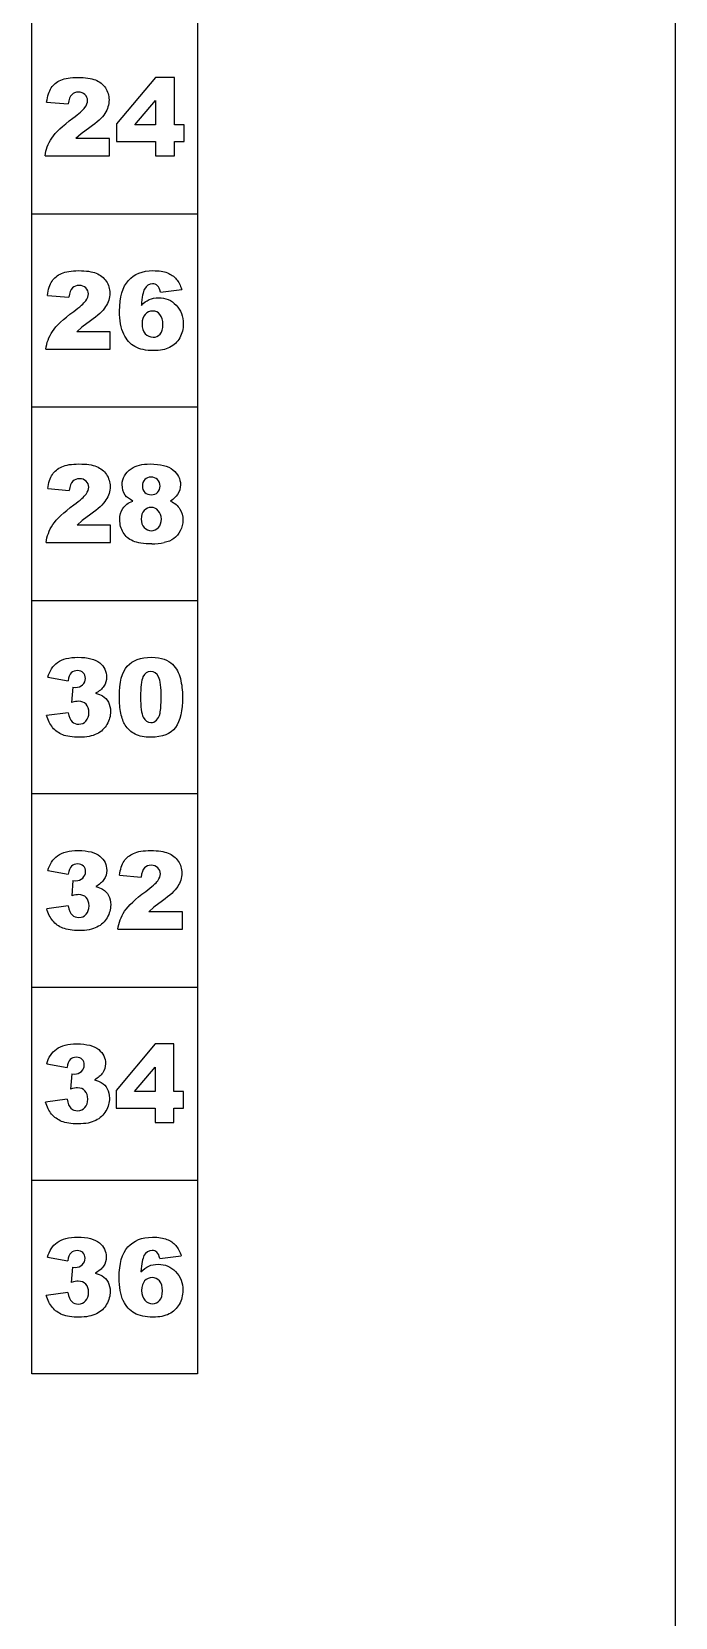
# Model space of a CAD drawing. Header units: millimetres. Extents: x 108 to 140, y 34 to 164.
# Drawn here: x 128.83 to 140.48, y 49.01 to 77.71 of the extents above; entities that cross this region are included whole.
import ezdxf

# ---------------------------------------------------------------- set-up
doc = ezdxf.new("R2010")
doc.units = ezdxf.units.MM
doc.header["$LTSCALE"] = 16.335
doc.layers.get('0').update_dxf_attribs({"linetype": 'CONTINUOUS'})

msp = doc.modelspace()

# ---------------------------------------------------------------- linework, layer by layer
at = {"linetype": 'Continuous'}
for p, q in [((140.476, 125.963), (140.476, 40.163)), ((128.826, 53.413), (128.826, 116.413)), ((131.826, 116.413), (131.826, 53.413)), ((131.069, 76.887), (130.36, 76.045)), ((131.408, 76.887), (131.069, 76.887)), ((131.408, 76.026), (131.408, 76.887)), ((129.096, 76.44), (129.486, 76.408)), ((130.694, 76.026), (131.069, 76.467)), ((131.069, 76.467), (131.069, 76.026)), ((129.72, 75.865), (129.627, 75.78)), ((129.877, 75.979), (129.72, 75.865)), ((130.36, 76.045), (130.36, 75.725)), ((131.069, 76.026), (130.694, 76.026)), ((131.584, 76.026), (131.408, 76.026)), ((131.584, 75.725), (131.584, 76.026)), ((130.234, 75.78), (129.627, 75.78)), ((130.234, 75.463), (130.234, 75.78)), ((130.36, 75.725), (131.069, 75.725)), ((131.069, 75.725), (131.069, 75.463)), ((131.408, 75.725), (131.584, 75.725)), ((131.408, 75.463), (131.408, 75.725)), ((129.067, 75.463), (130.234, 75.463)), ((131.069, 75.463), (131.408, 75.463)), ((128.826, 74.413), (131.826, 74.413)), ((129.11, 72.94), (129.5, 72.908)), ((131.154, 73), (131.54, 73.048)), ((129.734, 72.365), (129.641, 72.28)), ((129.891, 72.479), (129.734, 72.365)), ((130.248, 72.28), (129.641, 72.28)), ((130.248, 71.963), (130.248, 72.28)), ((129.081, 71.963), (130.248, 71.963)), ((131.826, 70.913), (128.826, 70.913)), ((129.116, 69.44), (129.505, 69.408)), ((129.897, 68.979), (129.739, 68.865)), ((129.739, 68.865), (129.647, 68.78)), ((130.254, 68.78), (129.647, 68.78)), ((130.254, 68.463), (130.254, 68.78)), ((129.087, 68.463), (130.254, 68.463)), ((128.826, 67.413), (131.826, 67.413)), ((129.117, 66.024), (129.484, 65.958)), ((129.568, 65.845), (129.548, 65.568)), ((129.568, 65.845), (129.619, 65.841)), ((129.484, 65.384), (129.096, 65.333)), ((131.826, 63.913), (128.826, 63.913)), ((129.119, 62.524), (129.487, 62.458)), ((129.571, 62.345), (129.551, 62.068)), ((129.571, 62.345), (129.622, 62.341)), ((130.414, 62.44), (130.804, 62.408)), ((129.487, 61.884), (129.098, 61.833)), ((131.038, 61.865), (130.945, 61.78)), ((131.553, 61.78), (130.945, 61.78)), ((131.195, 61.979), (131.038, 61.865)), ((131.553, 61.463), (131.553, 61.78)), ((130.386, 61.463), (131.553, 61.463)), ((128.826, 60.413), (131.826, 60.413)), ((131.06, 59.387), (130.352, 58.545)), ((131.399, 59.387), (131.06, 59.387)), ((131.399, 58.526), (131.399, 59.387)), ((129.097, 59.024), (129.465, 58.958)), ((130.685, 58.526), (131.06, 58.967)), ((131.06, 58.967), (131.06, 58.526)), ((129.549, 58.845), (129.529, 58.568)), ((129.549, 58.845), (129.599, 58.841)), ((129.465, 58.384), (129.076, 58.333)), ((130.352, 58.545), (130.352, 58.225)), ((131.06, 58.526), (130.685, 58.526)), ((131.575, 58.526), (131.399, 58.526)), ((131.575, 58.225), (131.575, 58.526)), ((130.352, 58.225), (131.06, 58.225)), ((131.06, 58.225), (131.06, 57.963)), ((131.399, 58.225), (131.575, 58.225)), ((131.399, 57.963), (131.399, 58.225)), ((131.06, 57.963), (131.399, 57.963)), ((131.826, 56.913), (128.826, 56.913)), ((129.111, 55.524), (129.478, 55.458)), ((131.145, 55.5), (131.532, 55.548)), ((129.563, 55.345), (129.542, 55.068)), ((129.563, 55.345), (129.613, 55.341)), ((129.478, 54.884), (129.09, 54.833)), ((131.826, 53.413), (128.826, 53.413))]:
    msp.add_line(p, q, dxfattribs=at)
msp.add_arc((131, 69.51), 1.071, 270.0061, 282.0044, dxfattribs=at)
for points in [[(129.096, 76.44), (129.111, 76.549), (129.139, 76.635), (129.18, 76.696)], [(129.18, 76.696), (129.22, 76.757), (129.277, 76.805), (129.352, 76.837)], [(129.352, 76.837), (129.426, 76.87), (129.529, 76.887), (129.66, 76.887)], [(129.66, 76.887), (129.797, 76.887), (129.903, 76.871), (129.979, 76.84)], [(129.979, 76.84), (130.056, 76.809), (130.115, 76.761), (130.159, 76.696)], [(130.159, 76.696), (130.203, 76.631), (130.225, 76.559), (130.225, 76.479)], [(129.549, 76.573), (129.517, 76.542), (129.496, 76.487), (129.486, 76.408)], [(129.671, 76.62), (129.621, 76.62), (129.58, 76.604), (129.549, 76.573)], [(129.789, 76.575), (129.758, 76.605), (129.719, 76.62), (129.671, 76.62)], [(129.837, 76.466), (129.837, 76.508), (129.821, 76.544), (129.789, 76.575)], [(129.789, 76.341), (129.821, 76.385), (129.837, 76.426), (129.837, 76.466)], [(130.225, 76.479), (130.225, 76.393), (130.199, 76.312), (130.15, 76.235)], [(129.189, 75.788), (129.256, 75.889), (129.383, 76.009), (129.571, 76.148)], [(129.571, 76.148), (129.684, 76.232), (129.757, 76.297), (129.789, 76.341)], [(130.15, 76.235), (130.1, 76.156), (130.009, 76.071), (129.877, 75.979)], [(129.067, 75.463), (129.081, 75.578), (129.121, 75.686), (129.189, 75.788)], [(129.194, 73.196), (129.234, 73.257), (129.291, 73.305), (129.366, 73.337)], [(129.366, 73.337), (129.44, 73.37), (129.542, 73.387), (129.674, 73.387)], [(129.674, 73.387), (129.811, 73.387), (129.917, 73.371), (129.993, 73.34)], [(129.993, 73.34), (130.07, 73.309), (130.129, 73.261), (130.173, 73.196)], [(130.416, 72.655), (130.416, 72.907), (130.469, 73.093), (130.576, 73.21)], [(130.576, 73.21), (130.682, 73.328), (130.829, 73.387), (131.018, 73.387)], [(131.018, 73.387), (131.129, 73.387), (131.217, 73.374), (131.281, 73.348)], [(131.281, 73.348), (131.346, 73.322), (131.4, 73.285), (131.443, 73.235)], [(131.443, 73.235), (131.485, 73.185), (131.517, 73.122), (131.54, 73.048)], [(129.11, 72.94), (129.125, 73.049), (129.153, 73.135), (129.194, 73.196)], [(129.563, 73.073), (129.531, 73.042), (129.51, 72.987), (129.5, 72.908)], [(129.685, 73.12), (129.635, 73.12), (129.594, 73.104), (129.563, 73.073)], [(129.803, 73.075), (129.772, 73.105), (129.733, 73.12), (129.685, 73.12)], [(129.851, 72.966), (129.851, 73.008), (129.835, 73.044), (129.803, 73.075)], [(129.803, 72.841), (129.835, 72.885), (129.851, 72.926), (129.851, 72.966)], [(130.239, 72.979), (130.239, 72.893), (130.213, 72.812), (130.163, 72.735)], [(130.173, 73.196), (130.217, 73.131), (130.239, 73.059), (130.239, 72.979)], [(130.867, 73.053), (130.841, 73.007), (130.822, 72.908), (130.811, 72.759)], [(131.014, 73.148), (130.951, 73.148), (130.901, 73.116), (130.867, 73.053)], [(131.102, 73.114), (131.078, 73.137), (131.048, 73.148), (131.014, 73.148)], [(131.154, 73), (131.143, 73.054), (131.126, 73.092), (131.102, 73.114)], [(129.203, 72.288), (129.27, 72.389), (129.397, 72.509), (129.585, 72.648)], [(129.585, 72.648), (129.698, 72.732), (129.771, 72.797), (129.803, 72.841)], [(130.163, 72.735), (130.114, 72.656), (130.023, 72.571), (129.891, 72.479)], [(130.492, 72.239), (130.441, 72.344), (130.416, 72.483), (130.416, 72.655)], [(130.811, 72.759), (130.857, 72.805), (130.904, 72.84), (130.954, 72.863)], [(131.015, 72.656), (130.961, 72.656), (130.915, 72.636), (130.878, 72.596)], [(130.954, 72.863), (131.003, 72.886), (131.059, 72.897), (131.124, 72.897)], [(131.147, 72.594), (131.112, 72.635), (131.068, 72.656), (131.015, 72.656)], [(131.124, 72.897), (131.248, 72.897), (131.354, 72.852), (131.44, 72.763)], [(131.44, 72.763), (131.526, 72.674), (131.57, 72.561), (131.57, 72.424)], [(130.878, 72.596), (130.842, 72.556), (130.824, 72.499), (130.824, 72.424)], [(130.824, 72.424), (130.824, 72.348), (130.843, 72.289), (130.881, 72.246)], [(131.201, 72.414), (131.201, 72.492), (131.183, 72.552), (131.147, 72.594)], [(131.15, 72.24), (131.184, 72.278), (131.201, 72.336), (131.201, 72.414)], [(131.57, 72.424), (131.57, 72.332), (131.548, 72.248), (131.504, 72.171)], [(129.081, 71.963), (129.095, 72.078), (129.135, 72.186), (129.203, 72.288)], [(130.695, 72.011), (130.61, 72.059), (130.542, 72.134), (130.492, 72.239)], [(130.881, 72.246), (130.92, 72.203), (130.966, 72.182), (131.022, 72.182)], [(131.022, 72.182), (131.072, 72.182), (131.115, 72.201), (131.15, 72.24)], [(131.504, 72.171), (131.46, 72.095), (131.4, 72.037), (131.322, 71.998)], [(131.032, 71.939), (130.892, 71.939), (130.779, 71.963), (130.695, 72.011)], [(131.322, 71.998), (131.245, 71.959), (131.149, 71.939), (131.032, 71.939)], [(129.199, 69.696), (129.24, 69.757), (129.297, 69.805), (129.372, 69.837)], [(129.372, 69.837), (129.446, 69.87), (129.548, 69.887), (129.68, 69.887)], [(129.68, 69.887), (129.817, 69.887), (129.923, 69.871), (129.999, 69.84)], [(129.999, 69.84), (130.075, 69.809), (130.135, 69.761), (130.178, 69.696)], [(130.463, 69.513), (130.463, 69.63), (130.518, 69.726), (130.628, 69.801)], [(130.628, 69.801), (130.714, 69.858), (130.828, 69.887), (130.969, 69.887)], [(130.969, 69.887), (131.156, 69.887), (131.294, 69.851), (131.383, 69.78)], [(131.383, 69.78), (131.473, 69.708), (131.518, 69.619), (131.518, 69.511)], [(129.116, 69.44), (129.131, 69.549), (129.159, 69.635), (129.199, 69.696)], [(129.568, 69.573), (129.537, 69.542), (129.516, 69.487), (129.505, 69.408)], [(129.69, 69.62), (129.641, 69.62), (129.6, 69.604), (129.568, 69.573)], [(129.809, 69.575), (129.777, 69.605), (129.738, 69.62), (129.69, 69.62)], [(129.857, 69.466), (129.857, 69.508), (129.84, 69.544), (129.809, 69.575)], [(130.244, 69.479), (130.244, 69.393), (130.219, 69.312), (130.169, 69.235)], [(130.178, 69.696), (130.222, 69.631), (130.244, 69.559), (130.244, 69.479)], [(130.52, 69.324), (130.482, 69.379), (130.463, 69.442), (130.463, 69.513)], [(130.873, 69.605), (130.843, 69.576), (130.829, 69.537), (130.829, 69.491)], [(130.829, 69.491), (130.829, 69.442), (130.843, 69.403), (130.874, 69.373)], [(130.988, 69.65), (130.941, 69.65), (130.902, 69.635), (130.873, 69.605)], [(131.103, 69.604), (131.072, 69.635), (131.034, 69.65), (130.988, 69.65)], [(131.148, 69.487), (131.148, 69.535), (131.133, 69.574), (131.103, 69.604)], [(131.105, 69.373), (131.133, 69.402), (131.148, 69.44), (131.148, 69.487)], [(131.518, 69.511), (131.518, 69.448), (131.5, 69.388), (131.465, 69.334)], [(129.59, 69.148), (129.704, 69.232), (129.776, 69.297), (129.809, 69.341)], [(129.809, 69.341), (129.84, 69.385), (129.857, 69.426), (129.857, 69.466)], [(130.169, 69.235), (130.119, 69.156), (130.029, 69.071), (129.897, 68.979)], [(130.477, 69.083), (130.516, 69.14), (130.574, 69.184), (130.654, 69.216)], [(130.654, 69.216), (130.593, 69.248), (130.548, 69.284), (130.52, 69.324)], [(130.874, 69.373), (130.904, 69.344), (130.944, 69.329), (130.995, 69.329)], [(130.995, 69.329), (131.039, 69.329), (131.076, 69.344), (131.105, 69.373)], [(131.465, 69.334), (131.438, 69.293), (131.396, 69.254), (131.339, 69.216)], [(131.339, 69.216), (131.414, 69.179), (131.471, 69.131), (131.508, 69.071)], [(129.208, 68.788), (129.276, 68.889), (129.403, 69.009), (129.59, 69.148)], [(130.42, 68.875), (130.42, 68.957), (130.439, 69.026), (130.477, 69.083)], [(130.861, 69.043), (130.825, 69.004), (130.808, 68.953), (130.808, 68.888)], [(130.988, 69.1), (130.94, 69.1), (130.898, 69.081), (130.861, 69.043)], [(131.117, 69.041), (131.08, 69.08), (131.037, 69.1), (130.988, 69.1)], [(131.174, 68.889), (131.174, 68.95), (131.154, 69.001), (131.117, 69.041)], [(131.508, 69.071), (131.545, 69.011), (131.564, 68.945), (131.564, 68.873)], [(129.087, 68.463), (129.1, 68.578), (129.14, 68.686), (129.208, 68.788)], [(130.481, 68.646), (130.44, 68.714), (130.42, 68.791), (130.42, 68.875)], [(130.66, 68.492), (130.581, 68.526), (130.521, 68.578), (130.481, 68.646)], [(130.808, 68.888), (130.808, 68.826), (130.826, 68.775), (130.864, 68.736)], [(130.864, 68.736), (130.901, 68.697), (130.944, 68.678), (130.993, 68.678)], [(130.993, 68.678), (131.039, 68.678), (131.081, 68.697), (131.118, 68.737)], [(131.118, 68.737), (131.154, 68.777), (131.174, 68.828), (131.174, 68.889)], [(131.515, 68.676), (131.483, 68.615), (131.444, 68.568), (131.397, 68.535)], [(131.564, 68.873), (131.564, 68.802), (131.548, 68.737), (131.515, 68.676)], [(131, 68.439), (130.851, 68.439), (130.738, 68.457), (130.66, 68.492)], [(131.397, 68.535), (131.35, 68.502), (131.292, 68.477), (131.222, 68.463)], [(129.292, 66.293), (129.379, 66.355), (129.502, 66.387), (129.662, 66.387)], [(129.662, 66.387), (129.844, 66.387), (129.976, 66.353), (130.058, 66.284)], [(130.555, 66.227), (130.65, 66.333), (130.796, 66.387), (130.993, 66.387)], [(130.993, 66.387), (131.087, 66.387), (131.164, 66.374), (131.225, 66.351)], [(131.225, 66.351), (131.285, 66.329), (131.335, 66.298), (131.373, 66.261)], [(129.117, 66.024), (129.147, 66.141), (129.205, 66.23), (129.292, 66.293)], [(129.542, 66.103), (129.514, 66.076), (129.494, 66.027), (129.484, 65.958)], [(129.654, 66.145), (129.608, 66.145), (129.571, 66.131), (129.542, 66.103)], [(129.759, 66.107), (129.733, 66.132), (129.698, 66.145), (129.654, 66.145)], [(129.797, 66.005), (129.797, 66.047), (129.784, 66.081), (129.759, 66.107)], [(130.058, 66.284), (130.139, 66.216), (130.18, 66.131), (130.18, 66.028)], [(130.412, 65.669), (130.412, 65.934), (130.459, 66.12), (130.555, 66.227)], [(130.84, 66.03), (130.812, 65.965), (130.797, 65.844), (130.797, 65.668)], [(130.98, 66.128), (130.915, 66.128), (130.869, 66.095), (130.84, 66.03)], [(131.121, 66.032), (131.09, 66.096), (131.043, 66.128), (130.98, 66.128)], [(131.169, 65.657), (131.169, 65.843), (131.153, 65.968), (131.121, 66.032)], [(131.373, 66.261), (131.411, 66.224), (131.441, 66.184), (131.463, 66.143)], [(131.463, 66.143), (131.485, 66.102), (131.503, 66.055), (131.516, 66)], [(129.619, 65.841), (129.669, 65.841), (129.712, 65.857), (129.746, 65.889)], [(129.746, 65.889), (129.78, 65.922), (129.797, 65.96), (129.797, 66.005)], [(130.131, 65.864), (130.097, 65.814), (130.048, 65.771), (129.981, 65.735)], [(130.18, 66.028), (130.18, 65.967), (130.163, 65.912), (130.131, 65.864)], [(131.516, 66), (131.542, 65.895), (131.556, 65.786), (131.556, 65.674)], [(129.674, 65.59), (129.644, 65.59), (129.602, 65.583), (129.548, 65.568)], [(129.81, 65.537), (129.776, 65.572), (129.732, 65.59), (129.674, 65.59)], [(129.86, 65.386), (129.86, 65.451), (129.843, 65.501), (129.81, 65.537)], [(129.981, 65.735), (130.034, 65.721), (130.076, 65.705), (130.105, 65.688)], [(130.105, 65.688), (130.151, 65.659), (130.187, 65.621), (130.213, 65.574)], [(130.213, 65.574), (130.239, 65.527), (130.252, 65.472), (130.252, 65.407)], [(130.439, 65.372), (130.42, 65.462), (130.412, 65.56), (130.412, 65.669)], [(130.797, 65.668), (130.797, 65.489), (130.813, 65.367), (130.844, 65.302)], [(131.148, 65.377), (131.161, 65.437), (131.169, 65.53), (131.169, 65.657)], [(131.556, 65.674), (131.556, 65.419), (131.513, 65.233), (131.427, 65.116)], [(129.204, 65.115), (129.157, 65.172), (129.12, 65.245), (129.096, 65.333)], [(129.484, 65.384), (129.5, 65.306), (129.522, 65.251), (129.555, 65.221)], [(129.555, 65.221), (129.587, 65.19), (129.628, 65.176), (129.678, 65.176)], [(129.678, 65.176), (129.73, 65.176), (129.774, 65.195), (129.808, 65.233)], [(129.808, 65.233), (129.842, 65.271), (129.86, 65.322), (129.86, 65.386)], [(130.188, 65.172), (130.145, 65.098), (130.084, 65.039), (130.004, 65)], [(130.252, 65.407), (130.252, 65.325), (130.23, 65.247), (130.188, 65.172)], [(130.518, 65.16), (130.484, 65.212), (130.458, 65.282), (130.439, 65.372)], [(130.844, 65.302), (130.876, 65.237), (130.921, 65.205), (130.982, 65.205)], [(130.982, 65.205), (131.021, 65.205), (131.055, 65.218), (131.084, 65.246)], [(131.084, 65.246), (131.112, 65.273), (131.134, 65.317), (131.148, 65.377)], [(129.386, 64.984), (129.312, 65.014), (129.252, 65.058), (129.204, 65.115)], [(129.688, 64.939), (129.56, 64.939), (129.459, 64.954), (129.386, 64.984)], [(130.004, 65), (129.924, 64.96), (129.818, 64.939), (129.688, 64.939)], [(130.697, 64.995), (130.624, 65.033), (130.564, 65.088), (130.518, 65.16)], [(130.983, 64.939), (130.864, 64.939), (130.77, 64.958), (130.697, 64.995)], [(131.427, 65.116), (131.341, 64.997), (131.193, 64.939), (130.983, 64.939)], [(129.295, 62.793), (129.382, 62.855), (129.505, 62.887), (129.665, 62.887)], [(129.665, 62.887), (129.847, 62.887), (129.979, 62.853), (130.061, 62.784)], [(130.67, 62.837), (130.745, 62.87), (130.847, 62.887), (130.979, 62.887)], [(130.979, 62.887), (131.115, 62.887), (131.221, 62.871), (131.298, 62.84)], [(129.119, 62.524), (129.15, 62.641), (129.208, 62.73), (129.295, 62.793)], [(129.545, 62.603), (129.517, 62.576), (129.497, 62.527), (129.487, 62.458)], [(129.657, 62.645), (129.611, 62.645), (129.574, 62.631), (129.545, 62.603)], [(129.762, 62.607), (129.736, 62.632), (129.701, 62.645), (129.657, 62.645)], [(129.8, 62.505), (129.8, 62.547), (129.787, 62.581), (129.762, 62.607)], [(130.061, 62.784), (130.142, 62.716), (130.183, 62.631), (130.183, 62.528)], [(130.414, 62.44), (130.43, 62.549), (130.457, 62.635), (130.498, 62.696)], [(130.498, 62.696), (130.539, 62.757), (130.596, 62.805), (130.67, 62.837)], [(130.989, 62.62), (130.94, 62.62), (130.899, 62.604), (130.867, 62.573)], [(131.108, 62.575), (131.076, 62.605), (131.037, 62.62), (130.989, 62.62)], [(131.298, 62.84), (131.374, 62.809), (131.433, 62.761), (131.477, 62.696)], [(131.477, 62.696), (131.521, 62.631), (131.543, 62.559), (131.543, 62.479)], [(129.622, 62.341), (129.672, 62.341), (129.714, 62.357), (129.749, 62.389)], [(129.749, 62.389), (129.783, 62.422), (129.8, 62.46), (129.8, 62.505)], [(130.134, 62.364), (130.1, 62.314), (130.051, 62.271), (129.984, 62.235)], [(130.183, 62.528), (130.183, 62.467), (130.166, 62.412), (130.134, 62.364)], [(130.867, 62.573), (130.836, 62.542), (130.815, 62.487), (130.804, 62.408)], [(130.889, 62.148), (131.003, 62.232), (131.075, 62.297), (131.107, 62.341)], [(131.107, 62.341), (131.139, 62.385), (131.155, 62.426), (131.155, 62.466)], [(131.155, 62.466), (131.155, 62.508), (131.139, 62.544), (131.108, 62.575)], [(131.543, 62.479), (131.543, 62.393), (131.517, 62.312), (131.468, 62.235)], [(129.677, 62.09), (129.647, 62.09), (129.605, 62.083), (129.551, 62.068)], [(129.812, 62.037), (129.779, 62.072), (129.734, 62.09), (129.677, 62.09)], [(129.863, 61.886), (129.863, 61.951), (129.846, 62.001), (129.812, 62.037)], [(129.984, 62.235), (130.037, 62.221), (130.079, 62.205), (130.108, 62.188)], [(130.108, 62.188), (130.154, 62.159), (130.19, 62.121), (130.216, 62.074)], [(130.216, 62.074), (130.242, 62.027), (130.255, 61.972), (130.255, 61.907)], [(130.507, 61.788), (130.575, 61.889), (130.702, 62.009), (130.889, 62.148)], [(131.468, 62.235), (131.418, 62.156), (131.327, 62.071), (131.195, 61.979)], [(129.207, 61.615), (129.16, 61.672), (129.123, 61.745), (129.098, 61.833)], [(129.487, 61.884), (129.502, 61.806), (129.525, 61.751), (129.558, 61.721)], [(129.681, 61.676), (129.733, 61.676), (129.776, 61.695), (129.811, 61.733)], [(129.811, 61.733), (129.845, 61.771), (129.863, 61.822), (129.863, 61.886)], [(130.255, 61.907), (130.255, 61.825), (130.233, 61.747), (130.191, 61.672)], [(130.386, 61.463), (130.399, 61.578), (130.439, 61.686), (130.507, 61.788)], [(129.389, 61.484), (129.315, 61.514), (129.255, 61.558), (129.207, 61.615)], [(129.69, 61.439), (129.563, 61.439), (129.462, 61.454), (129.389, 61.484)], [(129.558, 61.721), (129.59, 61.69), (129.631, 61.676), (129.681, 61.676)], [(130.006, 61.5), (129.926, 61.46), (129.82, 61.439), (129.69, 61.439)], [(130.191, 61.672), (130.148, 61.598), (130.087, 61.539), (130.006, 61.5)], [(129.097, 59.024), (129.128, 59.141), (129.186, 59.23), (129.273, 59.293)], [(129.273, 59.293), (129.36, 59.355), (129.483, 59.387), (129.642, 59.387)], [(129.635, 59.145), (129.589, 59.145), (129.552, 59.131), (129.523, 59.103)], [(129.739, 59.107), (129.714, 59.132), (129.679, 59.145), (129.635, 59.145)], [(129.642, 59.387), (129.825, 59.387), (129.956, 59.353), (130.038, 59.284)], [(130.038, 59.284), (130.12, 59.216), (130.161, 59.131), (130.161, 59.028)], [(129.523, 59.103), (129.494, 59.076), (129.474, 59.027), (129.465, 58.958)], [(129.599, 58.841), (129.65, 58.841), (129.692, 58.857), (129.726, 58.889)], [(129.726, 58.889), (129.761, 58.922), (129.778, 58.96), (129.778, 59.005)], [(129.778, 59.005), (129.778, 59.047), (129.765, 59.081), (129.739, 59.107)], [(130.111, 58.864), (130.078, 58.814), (130.028, 58.771), (129.961, 58.735)], [(130.161, 59.028), (130.161, 58.967), (130.144, 58.912), (130.111, 58.864)], [(129.655, 58.59), (129.624, 58.59), (129.582, 58.583), (129.529, 58.568)], [(129.79, 58.537), (129.757, 58.572), (129.712, 58.59), (129.655, 58.59)], [(129.961, 58.735), (130.015, 58.721), (130.057, 58.705), (130.085, 58.688)], [(130.085, 58.688), (130.131, 58.659), (130.168, 58.621), (130.193, 58.574)], [(130.193, 58.574), (130.219, 58.527), (130.232, 58.472), (130.232, 58.407)], [(129.185, 58.115), (129.137, 58.172), (129.101, 58.245), (129.076, 58.333)], [(129.465, 58.384), (129.48, 58.306), (129.503, 58.251), (129.535, 58.221)], [(129.788, 58.233), (129.823, 58.271), (129.841, 58.322), (129.841, 58.386)], [(129.841, 58.386), (129.841, 58.451), (129.824, 58.501), (129.79, 58.537)], [(130.232, 58.407), (130.232, 58.325), (130.21, 58.247), (130.168, 58.172)], [(129.366, 57.984), (129.293, 58.014), (129.233, 58.058), (129.185, 58.115)], [(129.535, 58.221), (129.568, 58.19), (129.609, 58.176), (129.659, 58.176)], [(129.659, 58.176), (129.71, 58.176), (129.754, 58.195), (129.788, 58.233)], [(129.984, 58), (129.904, 57.96), (129.798, 57.939), (129.668, 57.939)], [(130.168, 58.172), (130.125, 58.098), (130.064, 58.039), (129.984, 58)], [(129.668, 57.939), (129.54, 57.939), (129.44, 57.954), (129.366, 57.984)], [(129.111, 55.524), (129.141, 55.641), (129.2, 55.73), (129.287, 55.793)], [(129.287, 55.793), (129.373, 55.855), (129.497, 55.887), (129.656, 55.887)], [(129.656, 55.887), (129.839, 55.887), (129.97, 55.853), (130.052, 55.784)], [(130.052, 55.784), (130.134, 55.716), (130.175, 55.631), (130.175, 55.528)], [(130.408, 55.155), (130.408, 55.407), (130.46, 55.593), (130.567, 55.71)], [(130.567, 55.71), (130.673, 55.828), (130.82, 55.887), (131.009, 55.887)], [(131.009, 55.887), (131.12, 55.887), (131.208, 55.874), (131.273, 55.848)], [(131.273, 55.848), (131.338, 55.822), (131.391, 55.785), (131.434, 55.735)], [(131.434, 55.735), (131.476, 55.685), (131.509, 55.622), (131.532, 55.548)], [(129.537, 55.603), (129.508, 55.576), (129.488, 55.527), (129.478, 55.458)], [(129.648, 55.645), (129.603, 55.645), (129.565, 55.631), (129.537, 55.603)], [(129.753, 55.607), (129.728, 55.632), (129.692, 55.645), (129.648, 55.645)], [(129.74, 55.389), (129.775, 55.422), (129.792, 55.46), (129.792, 55.505)], [(129.792, 55.505), (129.792, 55.547), (129.778, 55.581), (129.753, 55.607)], [(130.175, 55.528), (130.175, 55.467), (130.157, 55.412), (130.125, 55.364)], [(130.858, 55.553), (130.833, 55.507), (130.814, 55.408), (130.802, 55.259)], [(131.006, 55.648), (130.942, 55.648), (130.893, 55.616), (130.858, 55.553)], [(131.093, 55.614), (131.069, 55.637), (131.04, 55.648), (131.006, 55.648)], [(131.145, 55.5), (131.134, 55.554), (131.117, 55.592), (131.093, 55.614)], [(129.613, 55.341), (129.664, 55.341), (129.706, 55.357), (129.74, 55.389)], [(130.125, 55.364), (130.092, 55.314), (130.042, 55.271), (129.975, 55.235)], [(129.975, 55.235), (130.029, 55.221), (130.071, 55.205), (130.099, 55.188)], [(130.099, 55.188), (130.145, 55.159), (130.181, 55.121), (130.207, 55.074)], [(130.483, 54.739), (130.433, 54.844), (130.408, 54.983), (130.408, 55.155)], [(130.802, 55.259), (130.848, 55.305), (130.896, 55.34), (130.945, 55.363)], [(131.006, 55.156), (130.952, 55.156), (130.906, 55.136), (130.87, 55.096)], [(130.945, 55.363), (130.994, 55.386), (131.05, 55.397), (131.115, 55.397)], [(131.139, 55.094), (131.103, 55.135), (131.059, 55.156), (131.006, 55.156)], [(131.115, 55.397), (131.239, 55.397), (131.345, 55.352), (131.431, 55.263)], [(131.431, 55.263), (131.517, 55.174), (131.561, 55.061), (131.561, 54.924)], [(129.478, 54.884), (129.494, 54.806), (129.517, 54.751), (129.549, 54.721)], [(129.669, 55.09), (129.638, 55.09), (129.596, 55.083), (129.542, 55.068)], [(129.804, 55.037), (129.771, 55.072), (129.726, 55.09), (129.669, 55.09)], [(129.802, 54.733), (129.837, 54.771), (129.855, 54.822), (129.855, 54.886)], [(129.855, 54.886), (129.855, 54.951), (129.838, 55.001), (129.804, 55.037)], [(130.246, 54.907), (130.246, 54.825), (130.224, 54.747), (130.182, 54.672)], [(130.207, 55.074), (130.233, 55.027), (130.246, 54.972), (130.246, 54.907)], [(130.87, 55.096), (130.834, 55.056), (130.815, 54.999), (130.815, 54.924)], [(130.815, 54.924), (130.815, 54.848), (130.835, 54.789), (130.873, 54.746)], [(131.193, 54.914), (131.193, 54.992), (131.175, 55.052), (131.139, 55.094)], [(131.141, 54.74), (131.175, 54.778), (131.193, 54.836), (131.193, 54.914)], [(131.561, 54.924), (131.561, 54.832), (131.539, 54.748), (131.495, 54.671)], [(129.199, 54.615), (129.151, 54.672), (129.115, 54.745), (129.09, 54.833)], [(129.38, 54.484), (129.307, 54.514), (129.246, 54.558), (129.199, 54.615)], [(129.549, 54.721), (129.582, 54.69), (129.623, 54.676), (129.672, 54.676)], [(129.672, 54.676), (129.724, 54.676), (129.768, 54.695), (129.802, 54.733)], [(130.182, 54.672), (130.139, 54.598), (130.078, 54.539), (129.998, 54.5)], [(130.686, 54.511), (130.602, 54.559), (130.534, 54.634), (130.483, 54.739)], [(130.873, 54.746), (130.911, 54.703), (130.958, 54.682), (131.013, 54.682)], [(131.013, 54.682), (131.064, 54.682), (131.107, 54.701), (131.141, 54.74)], [(131.495, 54.671), (131.451, 54.595), (131.391, 54.537), (131.314, 54.498)], [(129.682, 54.439), (129.554, 54.439), (129.454, 54.454), (129.38, 54.484)], [(129.998, 54.5), (129.918, 54.46), (129.812, 54.439), (129.682, 54.439)], [(131.024, 54.439), (130.883, 54.439), (130.771, 54.463), (130.686, 54.511)], [(131.314, 54.498), (131.237, 54.459), (131.14, 54.439), (131.024, 54.439)]]:
    msp.add_open_spline(points, degree=3, dxfattribs=at)

doc.saveas('drawing.dxf')
